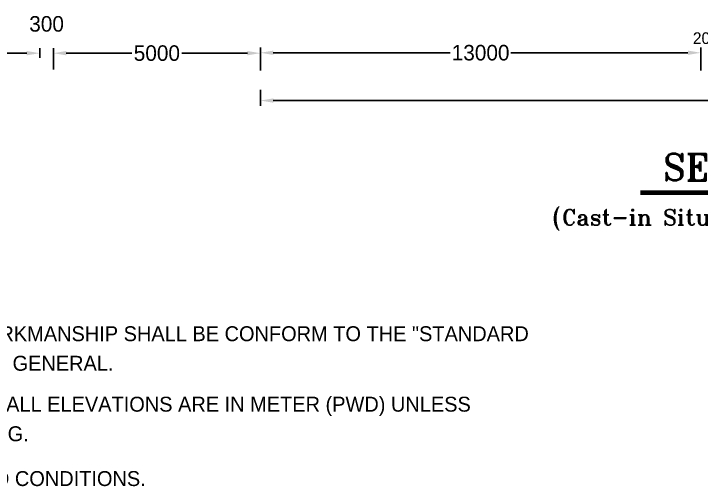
# Model space of a CAD drawing. Extents: x -377620 to 406987, y -326460 to -226264.
# Drawn here: x -34272 to -21005, y -251463 to -242349 of the extents above; entities that cross this region are included whole.
import ezdxf

# ---------------------------------------------------------------- set-up
doc = ezdxf.new("R2010")
doc.units = 0
doc.header["$LTSCALE"] = 300
doc.header["$MEASUREMENT"] = 0
doc.layers.get('DEFPOINTS').update_dxf_attribs({"linetype": 'CONTINUOUS'})
doc.layers.add('LINE', color=7, linetype='CONTINUOUS')
doc.styles.add('BIG', font='ROMANT.SHX')
doc.dimstyles.new('3', dxfattribs={"dimtxt": 225, "dimasz": 350, "dimexe": 100, "dimexo": 25, "dimgap": 9, "dimtad": 0, "dimdec": 0, "dimzin": 0, "dimdsep": 46, "dimtxsty": 'Standard', "dimcen": 0, "dimclrd": 5, "dimclre": 6, "dimclrt": 256, "dimadec": 0, "dimazin": 0, "dimtfac": 1, "dimtdec": 0, "dimtofl": 0, "dimtmove": 2, "dimatfit": 3, "dimfxl": 1, "dimtolj": 1, "dimtzin": 0, "dimarcsym": 0})

# ---------------------------------------------------------------- blocks, each defined once
blk = doc.blocks.new('*D413')
at = {"layer": 'DEFPOINTS', "color": 0}
for p in [(-33770, -243110), (-33507, -243110), (-33507, -243110)]:
    blk.add_point(p, dxfattribs=at)
at = {"layer": 'LINE', "color": 7, "lineweight": -2}
for p, q in [((-33770, -243085), (-33770, -243010)), ((-33507, -243085), (-33507, -243010)), ((-34020, -243110), (-34270, -243110)), ((-33257, -243110), (-33007, -243110))]:
    blk.add_line(p, q, dxfattribs=at)
at = {"layer": 'LINE', "color": 7}
for points in [[(-34020, -243068), (-34020, -243151), (-33770, -243110)], [(-33257, -243068), (-33257, -243151), (-33507, -243110)]]:
    blk.add_solid(points, dxfattribs=at)
at = {"layer": 'LINE', "color": 7, "insert": (-33638, -242546), "char_height": 300, "attachment_point": 5}
blk.add_mtext('\\A1;300', dxfattribs=at)
blk = doc.blocks.new('*D414')
at = {"layer": 'DEFPOINTS', "color": 0}
for p in [(-33507, -243110), (-33507, -243451), (-29513, -243451)]:
    blk.add_point(p, dxfattribs=at)
at = {"layer": 'LINE', "color": 7, "lineweight": -2}
for p, q in [((-33507, -243426), (-33507, -243010)), ((-29513, -243426), (-29513, -243010)), ((-33257, -243110), (-31994, -243110)), ((-29763, -243110), (-31026, -243110))]:
    blk.add_line(p, q, dxfattribs=at)
at = {"layer": 'LINE', "color": 7}
for points in [[(-33257, -243068), (-33257, -243151), (-33507, -243110)], [(-29763, -243068), (-29763, -243151), (-29513, -243110)]]:
    blk.add_solid(points, dxfattribs=at)
at = {"layer": 'LINE', "color": 7, "insert": (-31510, -243110), "char_height": 300, "attachment_point": 5}
blk.add_mtext('\\A1;5000', dxfattribs=at)
blk = doc.blocks.new('*D426')
at = {"layer": 'DEFPOINTS', "color": 0}
for p in [(-33770, -243110), (-37770, -243227), (-33770, -243227)]:
    blk.add_point(p, dxfattribs=at)
at = {"layer": 'LINE', "color": 7, "lineweight": -2}
for p, q in [((-37770, -243202), (-37770, -243010)), ((-33770, -243202), (-33770, -243010)), ((-37520, -243110), (-36254, -243110)), ((-34020, -243110), (-35286, -243110))]:
    blk.add_line(p, q, dxfattribs=at)
at = {"layer": 'LINE', "color": 7}
for points in [[(-37520, -243068), (-37520, -243151), (-37770, -243110)], [(-34020, -243068), (-34020, -243151), (-33770, -243110)]]:
    blk.add_solid(points, dxfattribs=at)
at = {"layer": 'LINE', "color": 7, "insert": (-35770, -243110), "char_height": 300, "attachment_point": 5}
blk.add_mtext('\\A1;5000', dxfattribs=at)
blk = doc.blocks.new('*D427')
at = {"layer": 'DEFPOINTS', "color": 0}
for p in [(-21013, -243102), (-29513, -243467), (-21013, -243467)]:
    blk.add_point(p, dxfattribs=at)
at = {"layer": 'LINE', "color": 7, "lineweight": -2}
for p, q in [((-29513, -243442), (-29513, -243002)), ((-21013, -243442), (-21013, -243002)), ((-29263, -243102), (-25847, -243102)), ((-21263, -243102), (-24679, -243102))]:
    blk.add_line(p, q, dxfattribs=at)
at = {"layer": 'LINE', "color": 7}
for points in [[(-29263, -243060), (-29263, -243143), (-29513, -243102)], [(-21263, -243060), (-21263, -243143), (-21013, -243102)]]:
    blk.add_solid(points, dxfattribs=at)
at = {"layer": 'LINE', "color": 7, "insert": (-25263, -243102), "char_height": 300, "attachment_point": 5}
blk.add_mtext('\\A1;13000', dxfattribs=at)
blk = doc.blocks.new('*D441')
at = {"layer": 'DEFPOINTS', "color": 0}
for p in [(-29513, -243791), (-5807, -243791), (-5807, -244024)]:
    blk.add_point(p, dxfattribs=at)
at = {"layer": 'LINE', "color": 7, "lineweight": -2}
for p, q in [((-29513, -243816), (-29513, -244124)), ((-5807, -243816), (-5807, -244124)), ((-29263, -244024), (-18344, -244024)), ((-6057, -244024), (-16976, -244024))]:
    blk.add_line(p, q, dxfattribs=at)
at = {"layer": 'LINE', "color": 7}
for points in [[(-29263, -243982), (-29263, -244065), (-29513, -244024)], [(-6057, -243982), (-6057, -244065), (-5807, -244024)]]:
    blk.add_solid(points, dxfattribs=at)
at = {"layer": 'LINE', "color": 7, "insert": (-17660, -244024), "char_height": 300, "attachment_point": 5}
blk.add_mtext('\\A1;36640', dxfattribs=at)

msp = doc.modelspace()

# ---------------------------------------------------------------- linework, layer by layer
at = {"layer": 'LINE', "color": 7, "const_width": 85}
msp.add_lwpolyline([(-22177.3545, -245800.7463), (-10867, -245800.7463)], dxfattribs=at)

# ---------------------------------------------------------------- texts
at = {"layer": 'LINE', "color": 7, "style": 'BIG'}
for s, height, p in [('SECTION A-A (SEE PLAN)', 510, (-21744.2299, -245563.0643)), ('(Cast-in Situ Pile Under C/S & R/S Apron are not Shown)', 306, (-23875.7762, -246429.5457))]:
    msp.add_text(s, height=height, dxfattribs=at).set_placement(p)
at = {"layer": 'LINE', "color": 7}
for s, p in [('1. THE SPECIFICATION OF MATERIALS & WORKMANSHIP SHALL BE CONFORM TO THE "STANDARD', (-42871.639, -248664.9523)), ('TECHNICAL SPECIFICATION" OF BWDB IN GENERAL.', (-42177.2185, -249235.3025)), ('2. ALL DIMENSIONS ARE IN MILLIMETER BUT ALL ELEVATIONS ARE IN METER (PWD) UNLESS ', (-42871.639, -250024.3123)), ('OTHERWISE MENTIONED IN THE DRAWING.', (-42177.2185, -250594.6625)), ('3. CONCRETE SHALL BE POURED IN DRY BED CONDITIONS.', (-42959.4664, -251459.0675))]:
    msp.add_text(s, height=288, dxfattribs=at).set_placement(p)
at = {"layer": 'LINE', "color": 7, "insert": (-20999.4802, -242821.6107), "char_height": 225, "attachment_point": 5}
msp.add_mtext('20', dxfattribs=at)

# ---------------------------------------------------------------- dimensions: what is measured, and where the dimension line sits
at = {"layer": 'LINE', "color": 7}
for base, p1, p2, text, picture, middle in [((-33506.9006, -243109.5301), (-33769.6907, -243109.5301), (-33506.9006, -243109.5301), '300', '*D413', (-33638.2956, -242546.0301)), ((-21013.4952, -243101.7407), (-29513.4952, -243467.1713), (-21013.4952, -243467.1713), '13000', '*D427', (-25263.4952, -243101.7407)), ((-33769.6907, -243109.5301), (-37769.6907, -243227.3847), (-33769.6907, -243227.3847), '5000', '*D426', (-35769.6907, -243109.5301)), ((-33506.9006, -243109.5301), (-29513.4952, -243450.5064), (-33506.9006, -243450.5064), '5000', '*D414', (-31510.1979, -243109.5301)), ((-5806.9952, -244023.6107), (-29513.4952, -243790.6107), (-5806.9952, -243790.6107), '36640', '*D441', (-17660.2452, -244023.6107))]:
    dim = msp.add_linear_dim(base=base, p1=p1, p2=p2, text=text, dimstyle='3', override={"dimtxt": 300, "dimasz": 250, "dimclrd": 7, "dimclre": 7, "dimclrt": 7}, dxfattribs=at)
    dim.commit()
    dim.dimension.update_dxf_attribs({"geometry": picture, "text_midpoint": middle})

doc.saveas('drawing.dxf')
